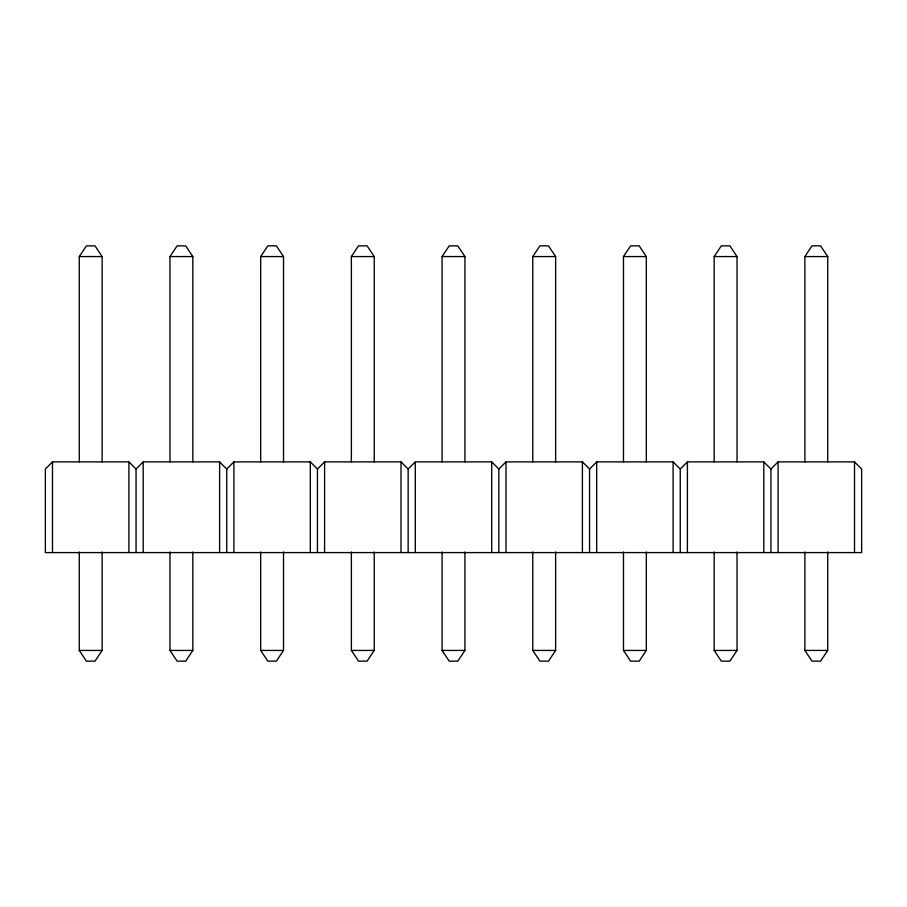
<?xml version="1.0" encoding="UTF-8"?>
<svg xmlns="http://www.w3.org/2000/svg" width="907" height="907" viewBox="0 0 907 907"><rect width="100%" height="100%" fill="white"/><g stroke="black" fill="none" stroke-linecap="round" stroke-linejoin="round"><path stroke-width="1.36" d="M79.272 461.89L79.272 256.568L86.414 245.854L94.986 245.854L102.128 256.568L102.128 461.89M169.972 461.89L169.972 256.568L177.114 245.854L185.686 245.854L192.828 256.568L192.828 461.89M260.672 461.89L260.672 256.568L267.814 245.854L276.386 245.854L283.528 256.568L283.528 461.89M351.372 461.89L351.372 256.568L358.514 245.854L367.086 245.854L374.228 256.568L374.228 461.89M102.128 551.989L102.128 650.432L94.986 661.146L86.414 661.146L79.272 650.432L79.272 551.989M442.072 461.89L442.072 256.568L449.214 245.854L457.786 245.854L464.928 256.568L464.928 461.89M192.828 551.989L192.828 650.432L185.686 661.146L177.114 661.146L169.972 650.432L169.972 551.989M532.772 461.89L532.772 256.568L539.914 245.854L548.486 245.854L555.628 256.568L555.628 461.89M283.528 551.989L283.528 650.432L276.386 661.146L267.814 661.146L260.672 650.432L260.672 551.989M623.472 461.89L623.472 256.568L630.614 245.854L639.186 245.854L646.328 256.568L646.328 461.89M374.228 551.989L374.228 650.432L367.086 661.146L358.514 661.146L351.372 650.432L351.372 551.989M714.172 461.89L714.172 256.568L721.314 245.854L729.886 245.854L737.028 256.568L737.028 461.89M464.928 551.989L464.928 650.432L457.786 661.146L449.214 661.146L442.072 650.432L442.072 551.989M804.872 461.89L804.872 256.568L812.014 245.854L820.586 245.854L827.728 256.568L827.728 461.89M555.628 551.989L555.628 650.432L548.486 661.146L539.914 661.146L532.772 650.432L532.772 551.989M646.328 551.989L646.328 650.432L639.186 661.146L630.614 661.146L623.472 650.432L623.472 551.989M737.028 551.989L737.028 650.432L729.886 661.146L721.314 661.146L714.172 650.432L714.172 551.989M827.728 551.989L827.728 650.432L820.586 661.146L812.014 661.146L804.872 650.432L804.872 551.989M136.05 552.59L136.05 469.032L128.907 461.89L52.493 461.89L45.35 469.032L45.35 552.59L861.65 552.59L861.65 469.032L854.507 461.89L778.093 461.89L770.95 469.032L770.95 552.59M136.05 469.032L143.193 461.89L219.607 461.89L226.75 469.032L226.75 552.59M226.75 469.032L233.893 461.89L310.307 461.89L317.45 469.032L317.45 552.59M317.45 469.032L324.593 461.89L401.007 461.89L408.15 469.032L408.15 552.59M408.15 469.032L415.293 461.89L491.707 461.89L498.85 469.032L498.85 552.59M498.85 469.032L505.993 461.89L582.407 461.89L589.55 469.032L589.55 552.59M589.55 469.032L596.693 461.89L673.107 461.89L680.25 469.032L680.25 552.59M680.25 469.032L687.393 461.89L763.807 461.89L770.95 469.032M79.272 256.568L102.128 256.568M169.972 256.568L192.828 256.568M260.672 256.568L283.528 256.568M351.372 256.568L374.228 256.568M442.072 256.568L464.928 256.568M532.772 256.568L555.628 256.568M623.472 256.568L646.328 256.568M714.172 256.568L737.028 256.568M804.872 256.568L827.728 256.568M79.272 650.432L102.128 650.432M169.972 650.432L192.828 650.432M260.672 650.432L283.528 650.432M351.372 650.432L374.228 650.432M442.072 650.432L464.928 650.432M532.772 650.432L555.628 650.432M623.472 650.432L646.328 650.432M714.172 650.432L737.028 650.432M804.872 650.432L827.728 650.432M854.507 461.89L854.507 552.59M778.093 461.89L778.093 552.59M763.807 461.89L763.807 552.59M687.393 461.89L687.393 552.59M673.107 461.89L673.107 552.59M596.693 461.89L596.693 552.59M582.407 461.89L582.407 552.59M505.993 461.89L505.993 552.59M491.707 461.89L491.707 552.59M415.293 461.89L415.293 552.59M401.007 461.89L401.007 552.59M324.593 461.89L324.593 552.59M310.307 461.89L310.307 552.59M233.893 461.89L233.893 552.59M219.607 461.89L219.607 552.59M143.193 461.89L143.193 552.59M128.907 461.89L128.907 552.59M52.493 461.89L52.493 552.59"/></g></svg>
